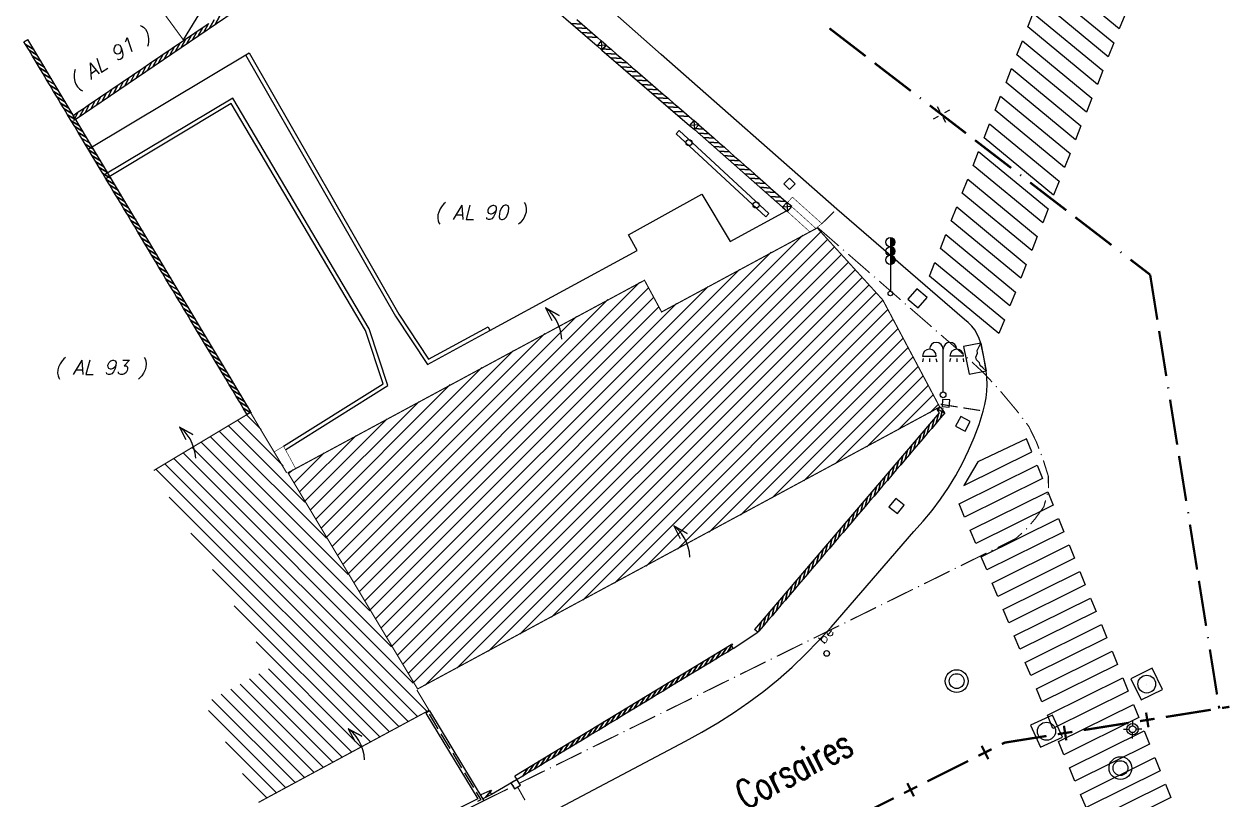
# Model space of a CAD drawing. Extents: x 329973 to 330360, y 136304 to 136475.
# Drawn here: x 329973 to 330015.08, y 136332.85 to 136360.05 of the extents above; entities that cross this region are included whole.
import ezdxf
from ezdxf.enums import TextEntityAlignment as Align

# ---------------------------------------------------------------- set-up
doc = ezdxf.new("R2010")
doc.units = 0
for name, color, linetype in [('TOP$BATI', 7, 'Continuous'), ('TOP$BLANC', 7, 'Continuous'), ('TOP$BLEU', 7, 'Continuous'), ('TOP$BLEUF', 7, 'Continuous'), ('TOP$BORNE', 7, 'Continuous'), ('TOP$BORNE-ST', 7, 'Continuous'), ('TOP$CADASTRE', 7, 'Continuous'), ('TOP$CARMIN', 7, 'Continuous'), ('TOP$COMMUNE', 7, 'Continuous'), ('TOP$GRIS', 7, 'Continuous'), ('TOP$JAUNE', 7, 'Continuous'), ('TOP$MOBURB', 7, 'Continuous'), ('TOP$MUR-CLOT', 7, 'Continuous'), ('TOP$REAU', 7, 'Continuous'), ('TOP$RECL', 7, 'Continuous'), ('TOP$RPLUVIAL', 7, 'Continuous'), ('TOP$RVANNE', 7, 'Continuous'), ('TOP$SIGNAL', 7, 'Continuous'), ('TOP$SYMBDIV', 7, 'Continuous'), ('TOP$TOPO', 7, 'Continuous'), ('TOP$TXTEP', 7, 'Continuous')]:
    doc.layers.add(name, color=color, linetype=linetype)
doc.styles.add('EC7', font='SIMPLEX', dxfattribs={"height": 10})
doc.styles.add('J4', font='SIMPLEX', dxfattribs={"height": 10})
doc.styles.get("Standard").update_dxf_attribs({"font": 'SIMPLEX'})

# ---------------------------------------------------------------- blocks, each defined once
blk = doc.blocks.new('1S005')
at = {"color": 0}
blk.add_line((0, 0), (0, 0), dxfattribs=at)
for radius in [0.2, 0.12]:
    blk.add_circle((0, 0), radius, dxfattribs=at)
blk = doc.blocks.new('1S006')
at = {"color": 0}
for p, q in [((-0.32, 0), (-0.12, 0)), ((0, 0.32), (0, 0.12)), ((0, 0), (0, 0)), ((0.32, 0), (0.12, 0)), ((0, -0.32), (0, -0.12))]:
    blk.add_line(p, q, dxfattribs=at)
blk = doc.blocks.new('2S200')
at = {"color": 0}
for p, q in [((1, 1), (0, 1)), ((0, 1), (0, 0)), ((1, 0), (1, 1)), ((0, 0), (1, 0))]:
    blk.add_line(p, q, dxfattribs=at)
blk = doc.blocks.new('2S072')
at = {"color": 0}
for p, q in [((1, 1), (0, 1)), ((0, 1), (0, 0)), ((0, 0), (1, 1)), ((1, 1), (0, 1)), ((0, 1), (1, 0)), ((0, 0), (1, 0)), ((1, 0), (1, 1))]:
    blk.add_line(p, q, dxfattribs=at)
blk = doc.blocks.new('1S160')
at = {"color": 0}
for p, q in [((0, 1.96), (0, 0.08)), ((0.02, 1.66), (0.02, 1.94)), ((0.02, 1.66), (0.02, 1.94)), ((0.02, 1.94), (0.04, 1.94)), ((0.02, 1.94), (0.02, 1.66)), ((0.02, 1.94), (0.02, 1.94)), ((0.04, 1.94), (0.04, 1.66)), ((0.06, 1.66), (0.06, 1.94)), ((0.06, 1.94), (0.08, 1.94)), ((0.08, 1.66), (0.08, 1.94)), ((0.08, 1.94), (0.1, 1.92)), ((0.08, 1.94), (0.08, 1.66)), ((0.1, 1.92), (0.1, 1.68)), ((0.1, 1.7), (0.1, 1.9)), ((0.1, 1.9), (0.12, 1.88)), ((0.12, 1.88), (0.12, 1.7)), ((0.12, 1.72), (0.12, 1.86)), ((0.12, 1.86), (0.14, 1.84)), ((0.14, 1.84), (0.14, 1.74)), ((0.02, 1.34), (0.02, 1.64)), ((0.02, 1.34), (0.02, 1.64)), ((0.02, 1.64), (0.02, 1.34)), ((0.02, 1.34), (0.02, 1.02)), ((0.02, 1.02), (0.02, 1.34)), ((0.02, 1.02), (0.02, 1.34)), ((0.04, 1.64), (0.04, 1.34)), ((0.04, 1.34), (0.04, 1.02)), ((0.06, 1.34), (0.06, 1.64)), ((0.06, 1.04), (0.06, 1.32)), ((0.08, 1.36), (0.08, 1.62)), ((0.08, 1.62), (0.08, 1.34)), ((0.08, 1.32), (0.08, 1.04)), ((0.08, 1.06), (0.08, 1.32)), ((0.08, 1.3), (0.08, 1.06)), ((0.1, 1.38), (0.1, 1.62)), ((0.1, 1.62), (0.1, 1.36)), ((0.12, 1.06), (0.1, 1.28)), ((0.12, 1.6), (0.12, 1.38)), ((0.12, 1.42), (0.12, 1.56)), ((0.12, 1.28), (0.12, 1.08)), ((0.14, 1.56), (0.14, 1.42)), ((0.02, 1.02), (0.02, 1.02)), ((0.04, 1.02), (0.06, 1.04)), ((0.08, 1.06), (0.12, 1.06)), ((0.08, 1.04), (0.08, 1.06)), ((0.12, 1.08), (0.14, 1.1)), ((0.14, 1.1), (0.14, 1.26)), ((0.16, 1.24), (0.16, 1.12))]:
    blk.add_line(p, q, dxfattribs=at)
for centre, radius in [((0, 1.8), 0.16), ((0, 1.48), 0.16), ((0, 1.18), 0.16), ((0, 0), 0.08)]:
    blk.add_circle(centre, radius, dxfattribs=at)
blk = doc.blocks.new('1S066')
at = {"color": 0}
for p, q in [((-0.72, 1.36), (-0.24, 1.36)), ((-0.7, 1.28), (-0.72, 1.16)), ((-0.48, 1.28), (-0.48, 1.16)), ((-0.26, 1.28), (-0.22, 1.16)), ((0, 0.1), (0, 1.6)), ((0.26, 1.28), (0.22, 1.16)), ((0.72, 1.36), (0.24, 1.36)), ((0.48, 1.28), (0.48, 1.16)), ((0.7, 1.28), (0.72, 1.16))]:
    blk.add_line(p, q, dxfattribs=at)
blk.add_circle((0, 0), 0.1, dxfattribs=at)
for centre in [(-0.24, 1.6), (0.24, 1.6), (-0.48, 1.36), (0.48, 1.36)]:
    blk.add_arc(centre, 0.24, 0, 180, dxfattribs=at)
blk = doc.blocks.new('1S088')
at = {"color": 0}
blk.add_line((0, 0), (0, 0), dxfattribs=at)
for radius in [0.4, 0.26]:
    blk.add_circle((0, 0), radius, dxfattribs=at)
blk = doc.blocks.new('2S086')
at = {"color": 0}
for p, q in [((1, 1), (0, 1)), ((0, 1), (0, 0)), ((1, 0), (1, 1)), ((0.5, 0.5), (0.5, 0.5)), ((0, 0), (1, 0))]:
    blk.add_line(p, q, dxfattribs=at)
blk.add_circle((0.5, 0.5), 0.375, dxfattribs=at)
blk = doc.blocks.new('1S075')
at = {"color": 0}
blk.add_circle((0, 0), 0.1, dxfattribs=at)
at = {"color": 0, "width": 1.354839}
blk.add_text('be', height=0.3, dxfattribs=at).set_placement((0.16, 0.28), (0.76, 0.28), align=Align.FIT)
blk = doc.blocks.new('3S085')
at = {"color": 0}
for p, q in [((0, 0), (0, 1)), ((0, 1), (1, 1)), ((1, 1), (1, 0)), ((0.45, 0.428571), (0.325, 0.285714)), ((0.55, 0.428571), (0.45, 0.428571)), ((0.675, 0.285714), (0.55, 0.428571)), ((0.125, 0.142857), (0, 0)), ((0, 0), (1, 0)), ((0.225, 0.285714), (0.125, 0.142857)), ((0.325, 0.285714), (0.225, 0.285714)), ((0.775, 0.285714), (0.675, 0.285714)), ((0.875, 0.142857), (0.775, 0.285714)), ((1, 0), (0.875, 0.142857))]:
    blk.add_line(p, q, dxfattribs=at)
blk = doc.blocks.new('2S142')
at = {"color": 0}
for p, q in [((1, 0.0375), (0, 0.0375)), ((0, 0.0375), (0, 0)), ((0, 0), (1, 0)), ((1, 0), (1, 0.0375))]:
    blk.add_line(p, q, dxfattribs=at)
for centre in [(0.125, 0.01875), (0.875, 0.01875)]:
    blk.add_circle(centre, 0.025, dxfattribs=at)

msp = doc.modelspace()

# ---------------------------------------------------------------- linework, layer by layer
at = {"layer": 'TOP$BATI', "const_width": 0.04, "elevation": 9.923}
msp.add_lwpolyline([(329977.173, 136361.424), (329978.592, 136359.488)], dxfattribs=at)
at = {"layer": 'TOP$BATI', "color": 0, "const_width": 0.04}
for points, elevation in [([(329982.261, 136344.298), (329994.775, 136351.054), (329995.376, 136349.941), (330000.837, 136352.891), (330003.139, 136350.362), (330005.137, 136346.605), (329986.811, 136336.708), (329982.261, 136344.298)], 9.768), ([(329977.55, 136344.377), (329980.946, 136346.413), (329982.216, 136344.295)], 9.324)]:
    msp.add_lwpolyline(points, dxfattribs=dict(at, elevation=elevation))
at = {"layer": 'TOP$BATI', "color": 1}
for points, elevation in [([(329986.1, 136337.894), (330000.961, 136352.755)], 1.535), ([(329985.909, 136338.212), (330000.33, 136352.633)], 1.942), ([(329986.29, 136337.575), (330001.203, 136352.488)], 1.127), ([(329985.718, 136338.53), (329999.223, 136352.035)], 2.35), ([(329986.481, 136337.257), (330001.446, 136352.222)], 0.719), ([(329986.672, 136336.939), (330001.689, 136351.955)], 0.311), ([(329985.527, 136338.849), (329998.115, 136351.437)], 2.758), ([(329984.382, 136340.758), (329994.598, 136350.975)], 5.205), ([(329984.573, 136340.44), (329994.92, 136350.787)], 4.797), ([(329985.336, 136339.167), (329997.008, 136350.839)], 3.166), ([(329984.191, 136341.077), (329993.492, 136350.377)], 5.613), ([(329984.764, 136340.122), (329995.099, 136350.457)], 4.389), ([(329985.145, 136339.485), (329995.901, 136350.241)], 3.574), ([(329984.001, 136341.395), (329992.385, 136349.78)], 6.021), ([(329984.955, 136339.804), (329995.277, 136350.126)], 3.982), ([(329983.81, 136341.713), (329991.279, 136349.182)], 6.429), ([(329983.619, 136342.032), (329990.172, 136348.585)], 6.837), ([(329983.428, 136342.35), (329989.066, 136347.988)], 7.244), ([(329983.237, 136342.668), (329987.959, 136347.39)], 7.652), ([(329983.046, 136342.986), (329986.853, 136346.793)], 8.06), ([(329980.488, 136346.139), (329982.087, 136344.541)], 1.301), ([(329980.807, 136346.33), (329981.324, 136345.813)], 0.436), ([(329982.856, 136343.305), (329985.746, 136346.195)], 8.468), ([(329979.533, 136345.567), (329984.373, 136340.727)], 3.897), ([(329979.852, 136345.757), (329983.611, 136341.998)], 3.032), ([(329980.17, 136345.948), (329982.849, 136343.269)], 2.166), ([(329982.665, 136343.623), (329984.64, 136345.598)], 8.876), ([(329978.897, 136345.185), (329985.897, 136338.184)], 5.627), ([(329979.215, 136345.376), (329985.135, 136339.456)], 4.762), ([(329978.26, 136344.803), (329987.142, 136335.921)], 7.357), ([(329978.579, 136344.994), (329986.659, 136336.913)], 6.492), ([(329982.474, 136343.941), (329983.533, 136345)], 9.284), ([(329977.624, 136344.422), (329986.481, 136335.564)], 9.087), ([(329977.942, 136344.613), (329986.812, 136335.743)], 8.222), ([(329982.283, 136344.26), (329982.427, 136344.403)], 9.692), ([(329978.09, 136343.446), (329986.151, 136335.386)], 8.076), ([(329978.852, 136342.175), (329985.82, 136335.207)], 6.358), ([(329979.614, 136340.904), (329985.49, 136335.028)], 4.641), ([(329980.377, 136339.632), (329985.159, 136334.85)], 2.923), ([(329981.139, 136338.361), (329984.828, 136334.671)], 1.205)]:
    msp.add_lwpolyline(points, dxfattribs=dict(at, elevation=elevation))
for points in [[(329987.08, 136336.838), (330001.931, 136351.689)], [(329988.187, 136337.436), (330002.174, 136351.422)], [(329989.294, 136338.033), (330002.416, 136351.156)], [(329990.401, 136338.631), (330002.659, 136350.889)], [(329991.508, 136339.229), (330002.902, 136350.623)], [(329992.614, 136339.827), (330003.143, 136350.355)], [(329993.721, 136340.424), (330003.32, 136350.023)], [(329994.828, 136341.022), (330003.497, 136349.691)], [(329995.935, 136341.62), (330003.674, 136349.358)], [(329997.042, 136342.217), (330003.85, 136349.026)], [(329998.148, 136342.815), (330004.027, 136348.694)], [(329999.255, 136343.413), (330004.204, 136348.361)], [(330000.362, 136344.01), (330004.381, 136348.029)], [(330001.469, 136344.608), (330004.557, 136347.697)], [(330002.576, 136345.206), (330004.734, 136347.364)], [(330003.682, 136345.803), (330004.911, 136347.032)], [(330004.789, 136346.401), (330005.088, 136346.7)], [(329981.244, 136337.237), (329984.167, 136334.314)], [(329981.575, 136337.416), (329984.498, 136334.493)], [(329980.583, 136336.88), (329983.506, 136333.957)], [(329980.914, 136337.059), (329983.837, 136334.136)], [(329979.591, 136336.345), (329982.515, 136333.421)], [(329979.922, 136336.523), (329982.845, 136333.6)], [(329980.252, 136336.702), (329983.176, 136333.778)], [(329979.468, 136335.959), (329982.184, 136333.243)], [(329980.066, 136334.852), (329981.854, 136333.064)], [(329980.663, 136333.745), (329981.523, 136332.885)]]:
    msp.add_lwpolyline(points, dxfattribs=at)
at = {"layer": 'TOP$BATI', "const_width": 0.02}
msp.add_lwpolyline([(329982.522, 136344.461), (329982.107, 136345.229), (329981.792, 136345.041)], dxfattribs=at)
at = {"layer": 'TOP$BATI', "color": 0, "const_width": 0.04}
msp.add_lwpolyline([(329986.786, 136336.672), (329987.213, 136335.96), (329981.229, 136332.728)], dxfattribs=at)
at = {"layer": 'TOP$BLANC', "color": 8}
for points in [[(330011.629, 136360.36), (330011.437, 136359.874), (330008.998, 136361.888), (330009.19, 136362.374), (330011.629, 136360.36)], [(330011.245, 136359.388), (330011.053, 136358.902), (330008.614, 136360.916), (330008.806, 136361.402), (330011.245, 136359.388)], [(330010.861, 136358.416), (330010.67, 136357.93), (330008.231, 136359.944), (330008.422, 136360.43), (330010.861, 136358.416)], [(330010.478, 136357.444), (330010.286, 136356.958), (330007.847, 136358.972), (330008.039, 136359.458), (330010.478, 136357.444)], [(330010.094, 136356.472), (330009.902, 136355.986), (330007.463, 136358), (330007.655, 136358.486), (330010.094, 136356.472)], [(330009.71, 136355.5), (330009.518, 136355.014), (330007.079, 136357.028), (330007.271, 136357.514), (330009.71, 136355.5)], [(330009.326, 136354.529), (330009.134, 136354.043), (330006.695, 136356.057), (330006.887, 136356.543), (330009.326, 136354.529)], [(330008.942, 136353.557), (330008.75, 136353.071), (330006.311, 136355.085), (330006.503, 136355.571), (330008.942, 136353.557)], [(330008.558, 136352.585), (330008.367, 136352.099), (330005.927, 136354.113), (330006.119, 136354.599), (330008.558, 136352.585)], [(330008.175, 136351.613), (330007.983, 136351.127), (330005.544, 136353.141), (330005.736, 136353.627), (330008.175, 136351.613)], [(330007.791, 136350.641), (330007.599, 136350.155), (330005.16, 136352.169), (330005.352, 136352.655), (330007.791, 136350.641)], [(330007.407, 136349.669), (330007.215, 136349.183), (330004.776, 136351.197), (330004.968, 136351.683), (330007.407, 136349.669)], [(330008.555, 136344.561), (330008.743, 136344.095), (330006.012, 136342.741), (330005.818, 136343.204), (330008.555, 136344.561)], [(330008.931, 136343.629), (330009.118, 136343.163), (330006.399, 136341.814), (330006.205, 136342.277), (330008.931, 136343.629)], [(330009.306, 136342.696), (330009.494, 136342.23), (330006.786, 136340.887), (330006.592, 136341.35), (330009.306, 136342.696)], [(330009.682, 136341.764), (330009.87, 136341.297), (330007.173, 136339.96), (330006.98, 136340.423), (330009.682, 136341.764)], [(330010.058, 136340.831), (330010.246, 136340.365), (330007.561, 136339.033), (330007.367, 136339.497), (330010.058, 136340.831)], [(330010.434, 136339.899), (330010.622, 136339.432), (330007.948, 136338.106), (330007.754, 136338.57), (330010.434, 136339.899)], [(330010.81, 136338.966), (330010.997, 136338.5), (330008.335, 136337.179), (330008.141, 136337.643), (330010.81, 136338.966)], [(330011.186, 136338.033), (330011.373, 136337.567), (330008.722, 136336.252), (330008.529, 136336.716), (330011.186, 136338.033)], [(330011.561, 136337.101), (330011.749, 136336.634), (330009.11, 136335.325), (330008.916, 136335.789), (330011.561, 136337.101)], [(330011.937, 136336.168), (330012.125, 136335.702), (330009.497, 136334.399), (330009.303, 136334.862), (330011.937, 136336.168)], [(330012.313, 136335.236), (330012.501, 136334.769), (330009.884, 136333.472), (330009.69, 136333.935), (330012.313, 136335.236)], [(330012.689, 136334.303), (330012.877, 136333.837), (330010.271, 136332.545), (330010.078, 136333.008), (330012.689, 136334.303)], [(330013.064, 136333.37), (330013.252, 136332.904), (330010.659, 136331.618), (330010.465, 136332.081), (330013.064, 136333.37)]]:
    msp.add_lwpolyline(points, dxfattribs=at)
at = {"layer": 'TOP$BLANC', "color": 8, "elevation": 8.723}
msp.add_lwpolyline([(330008.179, 136345.494), (330006.472, 136344.684), (330005.984, 136343.846), (330008.367, 136345.028), (330008.179, 136345.494)], dxfattribs=at)
at = {"layer": 'TOP$BLEU'}
msp.add_lwpolyline([(329997.891, 136338.129), (329998.755, 136338.699)], dxfattribs=at)
at = {"layer": 'TOP$BLEU', "elevation": 9.287}
msp.add_lwpolyline([(329990.302, 136333.526), (329989.407, 136333)], dxfattribs=at)
at = {"layer": 'TOP$BLEUF', "color": 7, "const_width": 0.04}
for points, elevation in [([(330001, 136353.043), (330001.43, 136353.462)], 8.911), ([(330005.172, 136346.701), (330005.765, 136346.607)], 8.555), ([(330005.962, 136346.576), (330006.555, 136346.483)], 4.03), ([(329990.579, 136332.807), (329990.319, 136333.272)], 3.643)]:
    msp.add_lwpolyline(points, dxfattribs=dict(at, elevation=elevation))
at = {"layer": 'TOP$CADASTRE', "color": 1, "const_width": 0.08}
for points, elevation in [([(330001.268, 136359.895), (330002.537, 136358.92)], 3.456), ([(330002.854, 136358.676), (330004.123, 136357.701)], 2.969), ([(330004.44, 136357.458), (330004.472, 136357.433)], 2.482), ([(330004.789, 136357.19), (330006.058, 136356.215)], 2.375), ([(330006.375, 136355.971), (330007.644, 136354.996)], 1.888), ([(330007.961, 136354.753), (330007.993, 136354.728)], 1.401), ([(330008.31, 136354.485), (330009.579, 136353.51)], 1.294), ([(330009.896, 136353.266), (330011.165, 136352.291)], 0.806), ([(330011.482, 136352.048), (330011.514, 136352.023)], 0.319), ([(330011.831, 136351.78), (330012.522, 136351.249)], 0.212), ([(330012.522, 136351.249), (330012.774, 136349.669)], 8.706), ([(330012.837, 136349.274), (330013.088, 136347.694)], 7.577), ([(330013.151, 136347.299), (330013.158, 136347.259)], 6.447), ([(330013.221, 136346.864), (330013.472, 136345.284)], 6.199), ([(330013.535, 136344.889), (330013.787, 136343.309)], 5.069), ([(330013.85, 136342.914), (330013.856, 136342.874)], 3.94), ([(330013.919, 136342.479), (330014.171, 136340.899)], 3.691), ([(330014.234, 136340.504), (330014.486, 136338.924)], 2.562), ([(330014.549, 136338.529), (330014.555, 136338.49)], 1.432), ([(330014.618, 136338.095), (330014.87, 136336.515)], 1.184), ([(330014.933, 136336.12), (330014.948, 136336.025)], 0.054)]:
    msp.add_lwpolyline(points, dxfattribs=dict(at, elevation=elevation))
at = {"layer": 'TOP$CADASTRE', "color": 4, "const_width": 0.04}
msp.add_lwpolyline([(330000.841, 136352.916), (330001.595, 136352.259)], dxfattribs=at)
for points, elevation in [([(330001.746, 136352.128), (330001.776, 136352.101)], 1.515), ([(330001.927, 136351.97), (330002.681, 136351.313)], 1.818), ([(330002.832, 136351.182), (330002.862, 136351.156)], 3.333), ([(330003.013, 136351.024), (330003.767, 136350.367)], 3.637), ([(330003.917, 136350.236), (330003.948, 136350.21)], 5.152), ([(330004.098, 136350.078), (330004.852, 136349.422)], 5.455), ([(330005.003, 136349.29), (330005.033, 136349.264)], 6.97), ([(330005.184, 136349.132), (330005.938, 136348.476)], 7.273), ([(330006.089, 136348.344), (330006.119, 136348.318)], 8.788), ([(330006.268, 136348.184), (330006.659, 136347.824), (330006.977, 136347.48)], 8.961), ([(330007.113, 136347.334), (330007.14, 136347.304)], 8.961), ([(330007.273, 136347.155), (330007.837, 136346.481), (330007.911, 136346.385)], 8.961), ([(330008.032, 136346.226), (330008.056, 136346.194)], 8.961), ([(330008.178, 136346.035), (330008.265, 136345.922), (330008.531, 136345.375), (330008.62, 136345.143)], 8.961), ([(330008.692, 136344.956), (330008.706, 136344.918)], 8.961), ([(330008.775, 136344.731), (330008.947, 136344.181), (330008.954, 136343.757)], 8.961), ([(330008.913, 136343.563), (330008.903, 136343.524)], 8.961), ([(330008.852, 136343.33), (330008.792, 136343.103), (330008.483, 136342.68), (330008.327, 136342.496)], 8.961), ([(330008.023, 136342.18), (330007.803, 136341.984), (330007.17, 136341.672)], 3.705), ([(330008.198, 136342.343), (330008.172, 136342.313)], 0.835), ([(330006.776, 136341.478), (330005.879, 136341.036)], 8.811), ([(330006.991, 136341.584), (330006.955, 136341.566)], 8.919), ([(330005.699, 136340.947), (330005.663, 136340.93)], 8.273), ([(330005.484, 136340.841), (330004.587, 136340.399)], 8.166), ([(330004.192, 136340.205), (330003.295, 136339.763)], 7.52), ([(330004.408, 136340.311), (330004.372, 136340.293)], 7.628), ([(330003.116, 136339.674), (330003.08, 136339.657)], 6.983), ([(330002.901, 136339.568), (330002.004, 136339.126)], 6.875), ([(330001.609, 136338.932), (330000.712, 136338.49)], 6.23), ([(330001.824, 136339.038), (330001.788, 136339.02)], 6.337), ([(330000.532, 136338.402), (330000.496, 136338.384)], 5.692), ([(330000.317, 136338.296), (329999.42, 136337.854)], 5.585), ([(329999.025, 136337.659), (329998.128, 136337.217)], 4.939), ([(329999.241, 136337.765), (329999.205, 136337.748)], 5.047), ([(329997.949, 136337.129), (329997.913, 136337.111)], 4.401), ([(329997.734, 136337.023), (329996.837, 136336.581)], 4.294), ([(329996.442, 136336.386), (329995.545, 136335.944)], 3.649), ([(329996.657, 136336.492), (329996.621, 136336.475)], 3.756), ([(329995.365, 136335.856), (329995.33, 136335.838)], 3.111), ([(329995.15, 136335.75), (329994.253, 136335.308)], 3.003), ([(329993.858, 136335.114), (329992.961, 136334.672)], 2.358), ([(329994.074, 136335.22), (329994.038, 136335.202)], 2.466), ([(329992.567, 136334.477), (329991.67, 136334.035)], 1.713), ([(329992.782, 136334.583), (329992.746, 136334.566)], 1.82), ([(329991.275, 136333.841), (329990.378, 136333.399)], 1.067), ([(329991.49, 136333.947), (329991.454, 136333.929)], 1.175), ([(329989.983, 136333.204), (329989.138, 136332.788)], 0.422), ([(329990.198, 136333.31), (329990.163, 136333.293)], 0.53)]:
    msp.add_lwpolyline(points, dxfattribs=dict(at, elevation=elevation))
at = {"layer": 'TOP$CARMIN', "color": 0}
for points, elevation in [([(329990.072, 136361.911), (329993.109, 136359.286)], 9.021), ([(329992.401, 136360.202), (329992.582, 136360.045), (329992.205, 136360.067), (329992.582, 136360.045), (329992.764, 136359.888), (329992.387, 136359.91), (329992.764, 136359.888), (329992.946, 136359.731), (329992.568, 136359.753), (329992.946, 136359.731), (329993.127, 136359.574), (329992.75, 136359.596), (329993.127, 136359.574), (329993.259, 136359.46)], 9.021), ([(329993.259, 136359.46), (329993.109, 136359.286)], 8.985), ([(329993.433, 136359.31), (329993.615, 136359.153), (329993.237, 136359.174), (329993.615, 136359.153), (329993.797, 136358.996), (329993.419, 136359.018), (329993.797, 136358.996), (329993.979, 136358.84), (329993.601, 136358.861), (329993.979, 136358.84), (329994.161, 136358.683), (329993.783, 136358.705), (329994.161, 136358.683), (329994.342, 136358.527), (329993.965, 136358.548), (329994.342, 136358.527), (329994.524, 136358.37), (329994.147, 136358.392), (329994.524, 136358.37), (329994.706, 136358.214), (329994.329, 136358.235), (329994.706, 136358.214), (329994.888, 136358.057), (329994.511, 136358.078), (329994.888, 136358.057), (329995.07, 136357.9), (329994.693, 136357.922), (329995.07, 136357.9), (329995.252, 136357.744), (329994.874, 136357.765), (329995.252, 136357.744), (329995.434, 136357.587), (329995.056, 136357.609), (329995.434, 136357.587), (329995.616, 136357.431), (329995.238, 136357.452), (329995.616, 136357.431), (329995.798, 136357.274), (329995.42, 136357.295), (329995.798, 136357.274), (329995.979, 136357.117), (329995.602, 136357.139), (329995.979, 136357.117), (329996.161, 136356.961), (329995.784, 136356.982), (329996.161, 136356.961), (329996.343, 136356.804), (329995.966, 136356.826), (329996.343, 136356.804), (329996.505, 136356.665)], 8.985), ([(329993.433, 136359.31), (329993.283, 136359.135)], 8.985), ([(329993.283, 136359.135), (329996.355, 136356.491)], 8.985), ([(329996.505, 136356.665), (329996.355, 136356.491)], 8.961), ([(329996.679, 136356.515), (329996.859, 136356.356), (329996.482, 136356.382), (329996.859, 136356.356), (329997.039, 136356.197), (329996.662, 136356.223), (329997.039, 136356.197), (329997.219, 136356.038), (329996.842, 136356.064), (329997.219, 136356.038), (329997.399, 136355.879), (329997.022, 136355.905), (329997.399, 136355.879), (329997.579, 136355.721), (329997.202, 136355.747), (329997.579, 136355.721), (329997.759, 136355.562), (329997.382, 136355.588), (329997.759, 136355.562), (329997.939, 136355.403), (329997.562, 136355.429), (329997.939, 136355.403), (329998.119, 136355.244), (329997.742, 136355.27), (329998.119, 136355.244), (329998.299, 136355.085), (329997.922, 136355.112), (329998.299, 136355.085), (329998.479, 136354.927), (329998.101, 136354.953), (329998.479, 136354.927), (329998.659, 136354.768), (329998.281, 136354.794), (329998.659, 136354.768), (329998.839, 136354.609), (329998.461, 136354.635), (329998.839, 136354.609), (329999.018, 136354.45), (329998.641, 136354.476), (329999.018, 136354.45), (329999.198, 136354.292), (329998.821, 136354.318), (329999.198, 136354.292), (329999.378, 136354.133), (329999.001, 136354.159), (329999.378, 136354.133), (329999.558, 136353.974), (329999.181, 136354), (329999.558, 136353.974), (329999.738, 136353.815), (329999.361, 136353.841), (329999.738, 136353.815), (329999.768, 136353.789)], 8.961), ([(329996.679, 136356.515), (329996.527, 136356.342)], 8.961), ([(329996.527, 136356.342), (329999.616, 136353.617)], 8.961), ([(329999.768, 136353.789), (329999.616, 136353.617)], 8.971), ([(330005.044, 136346.507), (330005.123, 136346.402), (329998.641, 136338.796)], 8.852), ([(330005.164, 136346.597), (330005.308, 136346.405), (330005.008, 136346.555), (330005.308, 136346.405), (330005.315, 136346.396), (330005.167, 136346.222), (330005.247, 136346.548), (330005.167, 136346.222), (330005.011, 136346.039), (330005.091, 136346.365), (330005.011, 136346.039), (330004.855, 136345.857), (330004.936, 136346.182), (330004.855, 136345.857), (330004.7, 136345.674), (330004.78, 136346), (330004.7, 136345.674), (330004.544, 136345.491), (330004.624, 136345.817), (330004.544, 136345.491), (330004.388, 136345.309), (330004.469, 136345.634), (330004.388, 136345.309), (330004.233, 136345.126), (330004.313, 136345.452), (330004.233, 136345.126), (330004.077, 136344.943), (330004.157, 136345.269), (330004.077, 136344.943), (330003.921, 136344.761), (330004.002, 136345.086), (330003.921, 136344.761), (330003.766, 136344.578), (330003.846, 136344.904), (330003.766, 136344.578), (330003.61, 136344.395), (330003.69, 136344.721), (330003.61, 136344.395), (330003.454, 136344.213), (330003.535, 136344.538), (330003.454, 136344.213), (330003.299, 136344.03), (330003.379, 136344.356), (330003.299, 136344.03), (330003.143, 136343.847), (330003.223, 136344.173), (330003.143, 136343.847), (330002.987, 136343.665), (330003.068, 136343.99), (330002.987, 136343.665), (330002.832, 136343.482), (330002.912, 136343.808), (330002.832, 136343.482), (330002.676, 136343.299), (330002.756, 136343.625), (330002.676, 136343.299), (330002.52, 136343.117), (330002.601, 136343.442), (330002.52, 136343.117), (330002.365, 136342.934), (330002.445, 136343.26), (330002.365, 136342.934), (330002.209, 136342.751), (330002.289, 136343.077), (330002.209, 136342.751), (330002.053, 136342.569), (330002.134, 136342.894), (330002.053, 136342.569), (330001.897, 136342.386), (330001.978, 136342.712), (330001.897, 136342.386), (330001.742, 136342.204), (330001.822, 136342.529), (330001.742, 136342.204), (330001.586, 136342.021), (330001.667, 136342.346), (330001.586, 136342.021), (330001.43, 136341.838), (330001.511, 136342.164), (330001.43, 136341.838), (330001.275, 136341.656), (330001.355, 136341.981), (330001.275, 136341.656), (330001.119, 136341.473), (330001.2, 136341.798), (330001.119, 136341.473), (330000.963, 136341.29), (330001.044, 136341.616), (330000.963, 136341.29), (330000.808, 136341.108), (330000.888, 136341.433), (330000.808, 136341.108), (330000.652, 136340.925), (330000.733, 136341.251), (330000.652, 136340.925), (330000.496, 136340.742), (330000.577, 136341.068), (330000.496, 136340.742), (330000.341, 136340.56), (330000.421, 136340.885), (330000.341, 136340.56), (330000.185, 136340.377), (330000.265, 136340.703), (330000.185, 136340.377), (330000.029, 136340.194), (330000.11, 136340.52), (330000.029, 136340.194), (329999.874, 136340.012), (329999.954, 136340.337), (329999.874, 136340.012), (329999.718, 136339.829), (329999.798, 136340.155), (329999.718, 136339.829), (329999.562, 136339.646), (329999.643, 136339.972), (329999.562, 136339.646), (329999.407, 136339.464), (329999.487, 136339.789), (329999.407, 136339.464), (329999.251, 136339.281), (329999.331, 136339.607), (329999.251, 136339.281), (329999.095, 136339.098), (329999.176, 136339.424), (329999.095, 136339.098), (329998.94, 136338.916), (329999.02, 136339.241), (329998.94, 136338.916), (329998.784, 136338.733), (329998.864, 136339.059), (329998.784, 136338.733), (329998.755, 136338.699)], 8.852), ([(330005.164, 136346.597), (330005.044, 136346.507)], 8.852), ([(329987.224, 136335.943), (329989.138, 136332.788), (329986.14, 136331.293)], 9.324), ([(329987.096, 136335.865), (329988.925, 136332.85), (329986.073, 136331.427)], 9.324), ([(329990.302, 136333.526), (329990.224, 136333.654)], 9.287), ([(329989.344, 136333.136), (329989.035, 136332.993)], 9.314), ([(329989.098, 136332.857), (329989.035, 136332.993)], 9.324), ([(329989.407, 136333), (329989.189, 136332.899), (329989.399, 136333.161), (329989.189, 136332.899), (329989.098, 136332.857)], 9.314), ([(329989.407, 136333), (329989.344, 136333.136)], 9.314)]:
    msp.add_lwpolyline(points, dxfattribs=dict(at, elevation=elevation))
for points in [[(329998.755, 136338.699), (329998.641, 136338.796)], [(329997.813, 136338.257), (329990.224, 136333.654)], [(329997.891, 136338.129), (329997.686, 136338.005), (329997.865, 136338.288), (329997.686, 136338.005), (329997.481, 136337.88), (329997.659, 136338.164), (329997.481, 136337.88), (329997.275, 136337.756), (329997.454, 136338.039), (329997.275, 136337.756), (329997.07, 136337.631), (329997.249, 136337.915), (329997.07, 136337.631), (329996.865, 136337.507), (329997.044, 136337.791), (329996.865, 136337.507), (329996.66, 136337.382), (329996.838, 136337.666), (329996.66, 136337.382), (329996.455, 136337.258), (329996.633, 136337.542), (329996.455, 136337.258), (329996.249, 136337.133), (329996.428, 136337.417), (329996.249, 136337.133), (329996.044, 136337.009), (329996.223, 136337.293), (329996.044, 136337.009), (329995.839, 136336.884), (329996.018, 136337.168), (329995.839, 136336.884), (329995.634, 136336.76), (329995.812, 136337.044), (329995.634, 136336.76), (329995.429, 136336.635), (329995.607, 136336.919), (329995.429, 136336.635), (329995.223, 136336.511), (329995.402, 136336.795), (329995.223, 136336.511), (329995.018, 136336.387), (329995.197, 136336.67), (329995.018, 136336.387), (329994.813, 136336.262), (329994.992, 136336.546), (329994.813, 136336.262), (329994.608, 136336.138), (329994.786, 136336.421), (329994.608, 136336.138), (329994.403, 136336.013), (329994.581, 136336.297), (329994.403, 136336.013), (329994.197, 136335.889), (329994.376, 136336.172), (329994.197, 136335.889), (329993.992, 136335.764), (329994.171, 136336.048), (329993.992, 136335.764), (329993.787, 136335.64), (329993.966, 136335.924), (329993.787, 136335.64), (329993.582, 136335.515), (329993.76, 136335.799), (329993.582, 136335.515), (329993.377, 136335.391), (329993.555, 136335.675), (329993.377, 136335.391), (329993.171, 136335.266), (329993.35, 136335.55), (329993.171, 136335.266), (329992.966, 136335.142), (329993.145, 136335.426), (329992.966, 136335.142), (329992.761, 136335.017), (329992.94, 136335.301), (329992.761, 136335.017), (329992.556, 136334.893), (329992.734, 136335.177), (329992.556, 136334.893), (329992.35, 136334.768), (329992.529, 136335.052), (329992.35, 136334.768), (329992.145, 136334.644), (329992.324, 136334.928), (329992.145, 136334.644), (329991.94, 136334.52), (329992.119, 136334.803), (329991.94, 136334.52), (329991.735, 136334.395), (329991.914, 136334.679), (329991.735, 136334.395), (329991.53, 136334.271), (329991.708, 136334.554), (329991.53, 136334.271), (329991.324, 136334.146), (329991.503, 136334.43), (329991.324, 136334.146), (329991.119, 136334.022), (329991.298, 136334.306), (329991.119, 136334.022), (329990.914, 136333.897), (329991.093, 136334.181), (329990.914, 136333.897), (329990.709, 136333.773), (329990.888, 136334.057), (329990.709, 136333.773), (329990.504, 136333.648), (329990.682, 136333.932), (329990.504, 136333.648), (329990.302, 136333.526)], [(329997.891, 136338.129), (329997.813, 136338.257)]]:
    msp.add_lwpolyline(points, dxfattribs=at)
at = {"layer": 'TOP$CARMIN', "color": 1, "elevation": 9.324}
for points in [[(329987.224, 136335.943), (329987.096, 136335.865)], [(329987.212, 136335.819), (329987.523, 136335.306)], [(329987.627, 136335.135), (329987.938, 136334.622)], [(329988.042, 136334.451), (329988.353, 136333.938)], [(329988.457, 136333.767), (329988.768, 136333.254)], [(329988.872, 136333.083), (329989.032, 136332.819), (329988.917, 136332.761)]]:
    msp.add_lwpolyline(points, dxfattribs=at)
at = {"layer": 'TOP$COMMUNE', "color": 5, "const_width": 0.08}
for points in [[(330012.38, 136335.879), (330012.462, 136335.365)], [(330013.072, 136335.726), (330014.652, 136335.978)], [(330015.047, 136336.041), (330015.304, 136336.082)], [(330009.496, 136335.419), (330009.578, 136334.906)], [(330010.189, 136335.266), (330011.769, 136335.518)], [(330012.164, 136335.581), (330012.421, 136335.622)], [(330012.421, 136335.622), (330012.677, 136335.663)], [(330009.28, 136335.122), (330009.537, 136335.163)], [(330009.537, 136335.163), (330009.794, 136335.203)]]:
    msp.add_lwpolyline(points, dxfattribs=at)
for points, elevation in [([(330007.316, 136334.774), (330007.417, 136334.825), (330008.885, 136335.059)], 0.046), ([(330006.609, 136334.711), (330006.842, 136334.246)], 0.313), ([(330006.726, 136334.478), (330006.958, 136334.595)], 0.313), ([(330004.705, 136333.466), (330006.136, 136334.183)], 1.228), ([(330006.493, 136334.362), (330006.726, 136334.478)], 0.418), ([(330003.999, 136333.403), (330004.232, 136332.938)], 1.495), ([(330003.883, 136333.054), (330004.115, 136333.17)], 1.6), ([(330004.115, 136333.17), (330004.348, 136333.287)], 1.495), ([(330002.095, 136332.158), (330003.525, 136332.874)], 2.409)]:
    msp.add_lwpolyline(points, dxfattribs=dict(at, elevation=elevation))
at = {"layer": 'TOP$GRIS', "elevation": 9.335}
msp.add_lwpolyline([(329990.969, 136332.108), (329996.212, 136334.881), (329996.787, 136335.189), (329997.351, 136335.52), (329997.901, 136335.871), (329998.437, 136336.243), (329998.959, 136336.635), (329999.466, 136337.047), (329999.956, 136337.477), (330000.43, 136337.927), (330000.887, 136338.393), (330001.325, 136338.877), (330004.225, 136342.231), (330004.558, 136342.596), (330004.872, 136342.976), (330005.168, 136343.37), (330005.445, 136343.779), (330005.701, 136344.201), (330005.937, 136344.634), (330006.152, 136345.078), (330006.346, 136345.532), (330006.517, 136345.995), (330006.666, 136346.465), (330006.724, 136346.695), (330006.765, 136346.928), (330006.79, 136347.163), (330006.798, 136347.4), (330006.789, 136347.637), (330006.764, 136347.872), (330006.682, 136348.359), (330006.576, 136348.841), (330006.525, 136349.006), (330006.455, 136349.164), (330006.366, 136349.312), (330006.26, 136349.448), (330006.139, 136349.571), (330006.004, 136349.679), (330001.524, 136353.554), (329995.36, 136358.984), (329987.763, 136365.707)], dxfattribs=at)
at = {"layer": 'TOP$JAUNE', "const_width": 0.02}
msp.add_lwpolyline([(329999.787, 136353.772), (329999.964, 136353.973), (330001, 136353.043), (330000.841, 136352.916)], dxfattribs=at)
at = {"layer": 'TOP$JAUNE', "const_width": 0.02, "elevation": 8.971}
for points in [[(329999.942, 136353.639), (330000.779, 136352.883)], [(329999.792, 136353.465), (330000.564, 136352.767)]]:
    msp.add_lwpolyline(points, dxfattribs=at)
at = {"layer": 'TOP$MUR-CLOT', "color": 0}
for points, elevation in [([(329974.795, 136356.694), (329986.578, 136364.71)], 9.691), ([(329979.864, 136360.336), (329979.706, 136360.035), (329979.864, 136360.336)], 9.691), ([(329974.705, 136356.826), (329974.903, 136356.961), (329974.745, 136356.66), (329974.903, 136356.961), (329975.102, 136357.096), (329974.944, 136356.795), (329975.102, 136357.096), (329975.3, 136357.231), (329975.142, 136356.93), (329975.3, 136357.231), (329975.499, 136357.366), (329975.341, 136357.065), (329975.499, 136357.366), (329975.697, 136357.501), (329975.539, 136357.2), (329975.697, 136357.501), (329975.896, 136357.636), (329975.738, 136357.335), (329975.896, 136357.636), (329976.094, 136357.771), (329975.936, 136357.47), (329976.094, 136357.771), (329976.292, 136357.906), (329976.134, 136357.605), (329976.292, 136357.906), (329976.491, 136358.041), (329976.333, 136357.74), (329976.491, 136358.041), (329976.689, 136358.176), (329976.531, 136357.875), (329976.689, 136358.176), (329976.888, 136358.311), (329976.73, 136358.01), (329976.888, 136358.311), (329977.086, 136358.446), (329976.928, 136358.145), (329977.086, 136358.446), (329977.285, 136358.581), (329977.127, 136358.28), (329977.285, 136358.581), (329977.483, 136358.716), (329977.325, 136358.415), (329977.483, 136358.716), (329977.682, 136358.851), (329977.523, 136358.55), (329977.682, 136358.851), (329977.88, 136358.986), (329977.722, 136358.685), (329977.88, 136358.986), (329978.078, 136359.121), (329977.92, 136358.82), (329978.078, 136359.121), (329978.277, 136359.256), (329978.119, 136358.955), (329978.277, 136359.256), (329978.475, 136359.391), (329978.317, 136359.09), (329978.475, 136359.391), (329978.674, 136359.526), (329978.516, 136359.225), (329978.674, 136359.526), (329978.872, 136359.661), (329978.714, 136359.36), (329978.872, 136359.661), (329979.071, 136359.796), (329978.912, 136359.495), (329979.071, 136359.796), (329979.269, 136359.931), (329979.111, 136359.63), (329979.269, 136359.931), (329979.467, 136360.066), (329979.309, 136359.765), (329979.467, 136360.066)], 9.691), ([(329979.666, 136360.201), (329979.508, 136359.9), (329979.666, 136360.201)], 9.691), ([(329972.995, 136359.42), (329973.133, 136359.503)], 9.324), ([(329980.953, 136346.44), (329973.133, 136359.503)], 9.324), ([(329980.816, 136346.358), (329980.693, 136346.564), (329980.984, 136346.389), (329980.693, 136346.564), (329980.569, 136346.77), (329980.861, 136346.595), (329980.569, 136346.77), (329980.446, 136346.976), (329980.737, 136346.801), (329980.446, 136346.976), (329980.323, 136347.182), (329980.614, 136347.007), (329980.323, 136347.182), (329980.199, 136347.388), (329980.491, 136347.213), (329980.199, 136347.388), (329980.076, 136347.594), (329980.367, 136347.419), (329980.076, 136347.594), (329979.953, 136347.8), (329980.244, 136347.625), (329979.953, 136347.8), (329979.83, 136348.006), (329980.121, 136347.83), (329979.83, 136348.006), (329979.706, 136348.212), (329979.998, 136348.036), (329979.706, 136348.212), (329979.583, 136348.417), (329979.874, 136348.242), (329979.583, 136348.417), (329979.46, 136348.623), (329979.751, 136348.448), (329979.46, 136348.623), (329979.336, 136348.829), (329979.628, 136348.654), (329979.336, 136348.829), (329979.213, 136349.035), (329979.504, 136348.86), (329979.213, 136349.035), (329979.09, 136349.241), (329979.381, 136349.066), (329979.09, 136349.241), (329978.967, 136349.447), (329979.258, 136349.272), (329978.967, 136349.447), (329978.843, 136349.653), (329979.135, 136349.478), (329978.843, 136349.653), (329978.72, 136349.859), (329979.011, 136349.684), (329978.72, 136349.859), (329978.597, 136350.065), (329978.888, 136349.89), (329978.597, 136350.065), (329978.473, 136350.271), (329978.765, 136350.095), (329978.473, 136350.271), (329978.35, 136350.477), (329978.642, 136350.301), (329978.35, 136350.477), (329978.227, 136350.683), (329978.518, 136350.507), (329978.227, 136350.683), (329978.104, 136350.888), (329978.395, 136350.713), (329978.104, 136350.888), (329977.98, 136351.094), (329978.272, 136350.919), (329977.98, 136351.094), (329977.857, 136351.3), (329978.148, 136351.125), (329977.857, 136351.3), (329977.734, 136351.506), (329978.025, 136351.331), (329977.734, 136351.506), (329977.61, 136351.712), (329977.902, 136351.537), (329977.61, 136351.712), (329977.487, 136351.918), (329977.779, 136351.743), (329977.487, 136351.918), (329977.364, 136352.124), (329977.655, 136351.949), (329977.364, 136352.124), (329977.241, 136352.33), (329977.532, 136352.155), (329977.241, 136352.33), (329977.117, 136352.536), (329977.409, 136352.361), (329977.117, 136352.536), (329976.994, 136352.742), (329977.285, 136352.566), (329976.994, 136352.742), (329976.871, 136352.948), (329977.162, 136352.772), (329976.871, 136352.948), (329976.747, 136353.154), (329977.039, 136352.978), (329976.747, 136353.154), (329976.624, 136353.359), (329976.916, 136353.184), (329976.624, 136353.359), (329976.501, 136353.565), (329976.792, 136353.39), (329976.501, 136353.565), (329976.378, 136353.771), (329976.669, 136353.596), (329976.378, 136353.771), (329976.254, 136353.977), (329976.546, 136353.802), (329976.254, 136353.977), (329976.131, 136354.183), (329976.422, 136354.008), (329976.131, 136354.183), (329976.008, 136354.389), (329976.299, 136354.214), (329976.008, 136354.389), (329975.884, 136354.595), (329976.176, 136354.42), (329975.884, 136354.595), (329975.761, 136354.801), (329976.053, 136354.626), (329975.761, 136354.801), (329975.638, 136355.007), (329975.929, 136354.832), (329975.638, 136355.007), (329975.515, 136355.213), (329975.806, 136355.037), (329975.515, 136355.213), (329975.391, 136355.419), (329975.683, 136355.243), (329975.391, 136355.419), (329975.268, 136355.624), (329975.559, 136355.449), (329975.268, 136355.624), (329975.145, 136355.83), (329975.436, 136355.655), (329975.145, 136355.83), (329975.021, 136356.036), (329975.313, 136355.861), (329975.021, 136356.036), (329974.898, 136356.242), (329975.19, 136356.067), (329974.898, 136356.242), (329974.775, 136356.448), (329975.066, 136356.273), (329974.775, 136356.448), (329974.652, 136356.654), (329974.943, 136356.479), (329974.652, 136356.654), (329974.528, 136356.86), (329974.82, 136356.685), (329974.528, 136356.86), (329974.405, 136357.066), (329974.696, 136356.891), (329974.405, 136357.066), (329974.282, 136357.272), (329974.573, 136357.097), (329974.282, 136357.272), (329974.158, 136357.478), (329974.45, 136357.303), (329974.158, 136357.478), (329974.035, 136357.684), (329974.327, 136357.508), (329974.035, 136357.684), (329973.912, 136357.89), (329974.203, 136357.714), (329973.912, 136357.89), (329973.789, 136358.095), (329974.08, 136357.92), (329973.789, 136358.095), (329973.665, 136358.301), (329973.957, 136358.126), (329973.665, 136358.301), (329973.542, 136358.507), (329973.833, 136358.332), (329973.542, 136358.507), (329973.419, 136358.713), (329973.71, 136358.538), (329973.419, 136358.713), (329973.296, 136358.919), (329973.587, 136358.744), (329973.296, 136358.919), (329973.172, 136359.125), (329973.464, 136358.95), (329973.172, 136359.125), (329973.049, 136359.331), (329973.34, 136359.156), (329973.049, 136359.331), (329972.995, 136359.42)], 9.324), ([(329974.705, 136356.826), (329974.795, 136356.694)], 9.691), ([(329980.816, 136346.358), (329980.953, 136346.44)], 9.324)]:
    msp.add_lwpolyline(points, dxfattribs=dict(at, elevation=elevation))
at = {"layer": 'TOP$TOPO'}
for points, elevation in [([(329978.592, 136359.488), (329982.752, 136366.277)], 9.923), ([(329982.182, 136345.111), (329985.766, 136347.364), (329985.112, 136349.346), (329980.321, 136357.446), (329975.799, 136354.738)], 10.043), ([(329982.107, 136345.229), (329985.599, 136347.424), (329984.984, 136349.288), (329980.272, 136357.254), (329975.871, 136354.618)], 10.043)]:
    msp.add_lwpolyline(points, dxfattribs=dict(at, elevation=elevation))
for points in [[(329975.25, 136355.655), (329980.894, 136359.034)], [(329980.895, 136359.032), (329986.152, 136349.87), (329987.199, 136348.286), (329989.284, 136349.419), (329989.351, 136349.296)], [(329980.774, 136358.962), (329986.033, 136349.796), (329987.153, 136348.102), (329989.351, 136349.296)], [(329989.351, 136349.296), (329994.518, 136352.101), (329994.212, 136352.654), (329996.791, 136354.081), (329997.785, 136352.42), (329999.764, 136353.489)]]:
    msp.add_lwpolyline(points, dxfattribs=at)
at = {"layer": 'TOP$TOPO', "color": 4}
for points in [[(329991.869, 136348.992), (329991.849, 136349.168), (329991.809, 136349.341), (329991.749, 136349.508), (329991.67, 136349.667), (329991.572, 136349.815), (329991.459, 136349.951), (329991.298, 136350.082), (329991.774, 136349.823), (329991.298, 136350.082), (329991.527, 136349.644)], [(329979.022, 136344.809), (329979.002, 136344.985), (329978.962, 136345.158), (329978.902, 136345.324), (329978.823, 136345.483), (329978.725, 136345.632), (329978.612, 136345.768), (329978.451, 136345.898), (329978.927, 136345.639), (329978.451, 136345.898), (329978.68, 136345.46)], [(329996.371, 136341.34), (329996.351, 136341.516), (329996.311, 136341.689), (329996.25, 136341.856), (329996.171, 136342.015), (329996.074, 136342.163), (329995.96, 136342.299), (329995.799, 136342.43), (329996.276, 136342.171), (329995.799, 136342.43), (329996.029, 136341.992)], [(329984.949, 136334.222), (329984.93, 136334.398), (329984.889, 136334.571), (329984.829, 136334.738), (329984.75, 136334.897), (329984.653, 136335.045), (329984.539, 136335.181), (329984.378, 136335.312), (329984.855, 136335.053), (329984.378, 136335.312), (329984.608, 136334.874)]]:
    msp.add_lwpolyline(points, dxfattribs=at)

# ---------------------------------------------------------------- block references
at = {"layer": 'TOP$BATI', "xscale": 0.230000000011193, "yscale": 0.230000000011193, "zscale": 0.001, "rotation": 229.1618385215083}
for p in [(329993.259, 136359.46, 8.985), (329996.505, 136356.665, 8.961), (329999.768, 136353.789, 8.971)]:
    msp.add_blockref('2S072', p, dxfattribs=at)
at = {"layer": 'TOP$BORNE', "zscale": 0.001, "rotation": 298.8243856988124}
msp.add_blockref('1S006', (330005.2, 136356.874, 8.745), dxfattribs=at)
at = {"layer": 'TOP$BORNE'}
msp.add_blockref('1S006', (330011.905, 136335.296, 8.804), dxfattribs=at)
at = {"layer": 'TOP$BORNE-ST'}
msp.add_blockref('1S005', (330011.905, 136335.296, 8.804), dxfattribs=at)
at = {"layer": 'TOP$MOBURB', "xscale": 4.290872405434402, "yscale": 4.290872405434402, "zscale": 0.093999999999999, "rotation": 317.1343759635677}
msp.add_blockref('2S142', (329995.884, 136356.194, 9.494), dxfattribs=at)
at = {"layer": 'TOP$REAU', "zscale": 0.001, "rotation": 49.26518253794193}
msp.add_blockref('1S075', (330001.17, 136337.955, 8.887), dxfattribs=at)
at = {"layer": 'TOP$RECL', "zscale": 0.001}
msp.add_blockref('1S066', (330005.257, 136347.033, 8.859), dxfattribs=at)
at = {"layer": 'TOP$RPLUVIAL'}
for name, p, xscale, yscale, zscale, rotation in [('3S085', (330006.576, 136348.841, 8.59), 0.9870688932265771, -0.610128638609748, 0.001, 280.9797994987379), ('2S086', (330012.212, 136336.322, 8.771), 0.833182453039075, 0.833182453039075, 0.016999999999999, 26.13449518480412), ('2S086', (330008.672, 136334.665, 8.864), 0.848634196789889, 0.848634196789889, 0.023, 24.20927472551174)]:
    msp.add_blockref(name, p, dxfattribs=dict(at, xscale=xscale, yscale=yscale, zscale=zscale, rotation=rotation))
at = {"layer": 'TOP$RVANNE', "zscale": 0.001}
for p in [(330005.732, 136336.984, 8.936), (330011.48, 136333.932, 8.812)]:
    msp.add_blockref('1S088', p, dxfattribs=at)
at = {"layer": 'TOP$SIGNAL', "zscale": 0.001}
msp.add_blockref('1S160', (330003.406, 136350.592, 8.866), dxfattribs=at)
at = {"layer": 'TOP$SYMBDIV'}
for p, xscale, yscale, zscale, rotation in [((330000.063, 136354.439, 8.918), 0.280014285355471, 0.280014285355471, 0.007999999999999, 135.0000000049129), ((330004.697, 136350.444, 8.81), 0.478006276129072, 0.478006276129072, 0.012, 139.4117064351582), ((330005.472, 136346.603, 8.849), 0.250449595728201, 0.250449595728201, 0.008000000000001, 86.56636963210926), ((330006.031, 136345.758, 8.771), 0.37976966702882, 0.37976966702882, 0.007999999999999, 62.22037927849455), ((330003.649, 136342.863, 8.886), 0.376224666923598, 0.376224666923598, 0.001, 51.14992002759312), ((329990.21, 136333.204, 9.278), 0.243370088512257, 0.243370088512257, 0.007, 30.35811546084919)]:
    msp.add_blockref('2S200', p, dxfattribs=dict(at, xscale=xscale, yscale=yscale, zscale=zscale, rotation=rotation))

# ---------------------------------------------------------------- texts
at = {"layer": 'TOP$TXTEP', "color": 4, "style": 'J4', "oblique": 15}
msp.add_text('( AL 91 )', height=0.5, rotation=34.2281, dxfattribs=at).set_placement((329976.137, 136358.642), align=Align.CENTER)
for s, p in [('( AL 90 )', (329989.014, 136353.186)), ('( AL 93 )', (329975.672, 136347.745))]:
    msp.add_text(s, height=0.5, dxfattribs=at).set_placement(p, align=Align.CENTER)
at = {"layer": 'TOP$TXTEP', "style": 'EC7', "width": 0.7}
msp.add_text('Avenue     des     Corsaires', height=1, rotation=27.2551, dxfattribs=at).set_placement((329995.58, 136331.053), align=Align.CENTER)

doc.saveas('drawing.dxf')
